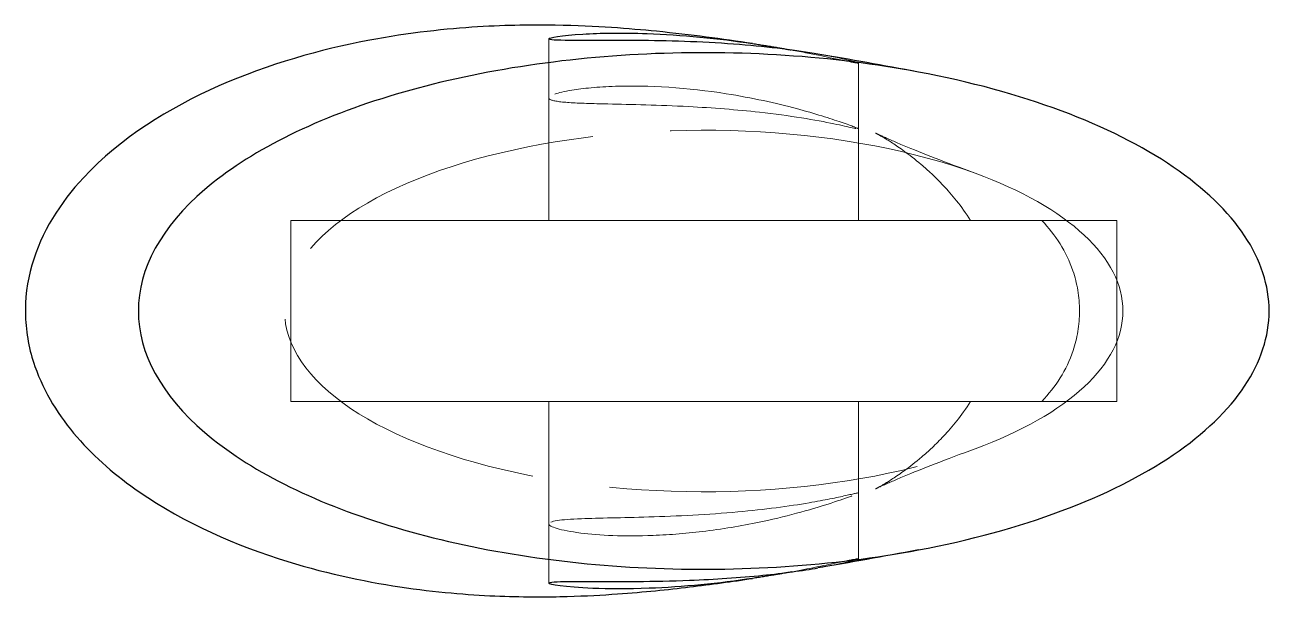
# Model space of a CAD drawing. Header units: millimetres. Extents: x -26.3 to 21.9, y -11.1 to 11.1.
import ezdxf

# ---------------------------------------------------------------- set-up
doc = ezdxf.new("R2010")
doc.units = ezdxf.units.MM
doc.linetypes.add('ACAD_ISO02W100', pattern=[15, 12, -3])
doc.layers.add('HIDDEN', color=7, linetype='ACAD_ISO02W100', lineweight=13)
doc.layers.add('VISIBLE', color=7, linetype='Continuous', lineweight=25)

msp = doc.modelspace()

# ---------------------------------------------------------------- linework, layer by layer
at = {"layer": 'HIDDEN'}
for p, q in [((-6, 10.537), (-6, 3.5)), ((6, 9.597), (6, 3.5)), ((-6, 8.248), (-6, 3.5)), ((6, 7.047), (6, 3.5)), ((-16, 3.5), (-16, -3.5)), ((-16, 3.5), (-16, -3.5)), ((16, 3.5), (16, -3.5)), ((-6, -3.5), (-6, -8.248)), ((-6, -3.5), (-6, -10.537)), ((6, -3.5), (6, -7.047)), ((6, -3.5), (6, -9.597))]:
    msp.add_line(p, q, dxfattribs=at)
for points, knots in [([(3.385, 10.106), (3.828, 10.023), (4.223, 9.946), (4.573, 9.873), (5.478, 9.684), (6.005, 9.571), (6, 9.597)], [0, 0, 0, 0, 0.277974, 0.277974, 0.277974, 1, 1, 1, 1]), ([(6, 7.047), (6.001, 7.062), (5.762, 7.156), (5.326, 7.307), (4.906, 7.452), (4.31, 7.643), (3.593, 7.835), (2.805, 8.046), (1.867, 8.255), (0.871, 8.411), (-0.593, 8.646), (-2.179, 8.744), (-3.421, 8.699), (-4.098, 8.677), (-4.675, 8.619), (-5.104, 8.549), (-5.688, 8.453), (-6.001, 8.337), (-6, 8.248)], [0, 0, 0, 0, 0.329843, 0.329843, 0.329843, 0.648654, 0.648654, 0.648654, 1, 1, 1, 1.517256, 1.517256, 1.517256, 1.798835, 1.798835, 1.798835, 2.179765, 2.179765, 2.179765, 2.179765]), ([(-6, 8.248), (-6, 8.226), (-5.982, 8.206), (-5.946, 8.187), (-5.841, 8.134), (-5.596, 8.095), (-5.21, 8.069), (-4.828, 8.043), (-4.315, 8.029), (-3.709, 8.015), (-2.816, 7.995), (-1.719, 7.973), (-0.589, 7.914), (0.342, 7.866), (1.291, 7.792), (2.157, 7.696), (3.338, 7.566), (4.358, 7.39), (5.041, 7.247), (5.66, 7.119), (6.002, 7.027), (6, 7.047)], [0, 0, 0, 0, 0.0427, 0.0427, 0.0427, 0.164831, 0.164831, 0.164831, 0.286961, 0.286961, 0.286961, 0.466974, 0.466974, 0.466974, 0.615482, 0.615482, 0.615482, 0.817651, 0.817651, 0.817651, 1, 1, 1, 1]), ([(10.516, 5.333), (8.173, 6.195), (5.249, 6.758), (2.197, 6.936), (-0.854, 7.117), (-4.021, 6.913), (-6.815, 6.354), (-9.612, 5.798), (-12.025, 4.89), (-13.68, 3.771), (-15.343, 2.653), (-16.242, 1.328), (-16.237, 0), (-16.242, -1.328), (-15.343, -2.653), (-13.68, -3.771), (-12.025, -4.89), (-9.612, -5.798), (-6.815, -6.354), (-4.021, -6.913), (-0.854, -7.117), (2.197, -6.936), (5.249, -6.758), (8.173, -6.195), (10.516, -5.333)], [0, 0, 0, 0, 0.125, 0.125, 0.125, 0.25, 0.25, 0.25, 0.375, 0.375, 0.375, 0.5, 0.5, 0.5, 0.625, 0.625, 0.625, 0.75, 0.75, 0.75, 0.875, 0.875, 0.875, 1, 1, 1, 1]), ([(6.659, 6.887), (6.656, 6.889), (6.704, 6.863), (6.803, 6.809), (6.905, 6.752), (7.065, 6.66), (7.308, 6.502), (7.57, 6.33), (7.924, 6.092), (8.427, 5.669), (8.677, 5.456), (8.966, 5.194), (9.289, 4.851), (9.612, 4.505), (9.971, 4.08), (10.338, 3.5)], [0, 0, 0, 0, 0.25, 0.25, 0.25, 0.5, 0.5, 0.5, 0.75, 0.75, 0.75, 0.875, 0.875, 0.875, 1, 1, 1, 1]), ([(10.516, 5.333), (9.372, 5.752), (8.439, 6.119), (7.763, 6.4), (7.423, 6.542), (7.156, 6.657), (6.962, 6.745), (6.771, 6.831), (6.659, 6.887), (6.659, 6.887)], [0, 0, 0, 0, 0.5, 0.5, 0.5, 0.75, 0.75, 0.75, 1, 1, 1, 1]), ([(16.237, 0), (16.238, 1.011), (15.723, 2.021), (14.737, 2.938), (13.755, 3.856), (12.304, 4.679), (10.516, 5.333)], [0, 0, 0, 0, 0.0689352, 0.0689352, 0.0689352, 0.1378704, 0.1378704, 0.1378704, 0.1378704]), ([(10.338, 3.5), (10.337, 3.5), (10.564, 3.5), (10.996, 3.5), (11.472, 3.5), (12.209, 3.5), (13.1, 3.5)], [0, 0, 0, 0, 0.474407, 0.474407, 0.474407, 1, 1, 1, 1]), ([(16, 3.5), (14.317, 3.5), (12.993, 3.5), (12.055, 3.5), (11.116, 3.5), (10.562, 3.5), (10.394, 3.5), (10.356, 3.5), (10.338, 3.5), (10.338, 3.5)], [0, 0, 0, 0, 0.2453125, 0.2453125, 0.2453125, 0.490625, 0.490625, 0.490625, 0.5450408, 0.5450408, 0.5450408, 0.5450408]), ([(14.557, 0), (14.557, 0.543), (14.463, 1.076), (14.301, 1.551), (14.043, 2.309), (13.628, 2.943), (13.1, 3.5)], [0, 0, 0, 0, 0.3863549, 0.3863549, 0.3863549, 0.9999998, 0.9999998, 0.9999998, 0.9999998]), ([(16, 3.5), (16, 3.148), (16, 2.757), (16, 2.226), (16, 2.071), (16, 1.897), (16, 1.704), (16, 1.433), (16, 1.161), (16, 0.886), (16, 0.648), (16, 0.343), (16, 0)], [0, 0, 0, 0, 0.486647, 0.486647, 0.486647, 0.629145, 0.629145, 0.629145, 0.826214, 0.826214, 0.826214, 1, 1, 1, 1]), ([(10.516, -5.333), (12.304, -4.679), (13.755, -3.856), (14.737, -2.938), (15.723, -2.021), (16.238, -1.011), (16.237, 0)], [0, 0, 0, 0, 0.5, 0.5, 0.5, 1, 1, 1, 1]), ([(13.1, -3.5), (13.633, -2.938), (14.05, -2.299), (14.307, -1.533), (14.465, -1.063), (14.557, -0.536), (14.557, 0)], [0, 0, 0, 0, 0.618539, 0.618539, 0.618539, 1, 1, 1, 1]), ([(16, -3.5), (16, -3.148), (16, -2.757), (16, -2.226), (16, -2.071), (16, -1.897), (16, -1.704), (16, -1.433), (16, -1.161), (16, -0.886), (16, -0.648), (16, -0.343), (16, 0)], [0, 0, 0, 0, 0.486647, 0.486647, 0.486647, 0.629145, 0.629145, 0.629145, 0.826214, 0.826214, 0.826214, 1, 1, 1, 1]), ([(10.338, -3.5), (9.976, -4.073), (9.621, -4.494), (9.302, -4.838), (8.981, -5.179), (8.695, -5.44), (8.446, -5.653), (7.946, -6.076), (7.591, -6.315), (7.328, -6.489), (7.077, -6.653), (6.912, -6.748), (6.807, -6.807), (6.703, -6.865), (6.659, -6.887), (6.659, -6.887)], [0, 0, 0, 0, 0.125, 0.125, 0.125, 0.25, 0.25, 0.25, 0.5, 0.5, 0.5, 0.75, 0.75, 0.75, 1, 1, 1, 1]), ([(10.338, -3.5), (10.337, -3.5), (10.564, -3.5), (10.996, -3.5), (11.472, -3.5), (12.209, -3.5), (13.1, -3.5)], [0, 0, 0, 0, 0.474407, 0.474407, 0.474407, 1, 1, 1, 1]), ([(16, -3.5), (14.317, -3.5), (12.993, -3.5), (12.055, -3.5), (11.116, -3.5), (10.562, -3.5), (10.394, -3.5), (10.356, -3.5), (10.338, -3.5), (10.338, -3.5)], [0, 0, 0, 0, 0.2453125, 0.2453125, 0.2453125, 0.490625, 0.490625, 0.490625, 0.5450408, 0.5450408, 0.5450408, 0.5450408]), ([(6.659, -6.887), (6.659, -6.887), (6.771, -6.831), (6.962, -6.745), (7.156, -6.657), (7.423, -6.542), (7.763, -6.4), (8.439, -6.119), (9.372, -5.752), (10.516, -5.333)], [0, 0, 0, 0, 0.25, 0.25, 0.25, 0.5, 0.5, 0.5, 1, 1, 1, 1]), ([(6, -7.047), (6.001, -7.033), (5.826, -7.076), (5.495, -7.149), (5.166, -7.223), (4.681, -7.325), (4.083, -7.427), (3.315, -7.559), (2.353, -7.687), (1.32, -7.78), (0.184, -7.883), (-1.034, -7.943), (-2.13, -7.976), (-3.155, -8.007), (-4.069, -8.017), (-4.74, -8.044), (-5.554, -8.075), (-6.004, -8.139), (-6, -8.248)], [0, 0, 0, 0, 0.0871239, 0.0871239, 0.0871239, 0.1742478, 0.1742478, 0.1742478, 0.2864544, 0.2864544, 0.2864544, 0.4099203, 0.4099203, 0.4099203, 0.5252663, 0.5252663, 0.5252663, 0.6645706, 0.6645706, 0.6645706, 0.6645706]), ([(-6, -8.248), (-6.002, -8.352), (-5.564, -8.496), (-4.767, -8.598), (-4.061, -8.688), (-3.07, -8.737), (-1.961, -8.692), (-1.3, -8.667), (-0.602, -8.609), (0.087, -8.522), (0.845, -8.427), (1.591, -8.298), (2.276, -8.151), (3.351, -7.922), (4.281, -7.651), (4.942, -7.436), (5.615, -7.215), (6.003, -7.064), (6, -7.047)], [0, 0, 0, 0, 0.206123, 0.206123, 0.206123, 0.389818, 0.389818, 0.389818, 0.499431, 0.499431, 0.499431, 0.619949, 0.619949, 0.619949, 0.808695, 0.808695, 0.808695, 1, 1, 1, 1]), ([(6, -9.597), (6.002, -9.578), (5.68, -9.641), (5.096, -9.764), (4.655, -9.856), (4.068, -9.98), (3.385, -10.106)], [0, 0, 0, 0, 0.233392, 0.233392, 0.233392, 0.410334, 0.410334, 0.410334, 0.410334])]:
    msp.add_open_spline(points, degree=3, knots=knots, dxfattribs=at)
for points, degree in [([(6, 9.597), (6.005, 9.618), (5.425, 9.78), (4.425, 9.949)], 3), ([(16, 3.5), (15.599, 3.5), (14.416, 3.5), (12.509, 3.5), (9.976, 3.5), (6.942, 3.5), (3.56, 3.5), (0, 3.5), (-3.56, 3.5), (-6.942, 3.5), (-9.976, 3.5), (-12.509, 3.5), (-14.416, 3.5), (-15.599, 3.5), (-16, 3.5)], 1), ([(-16, 3.5), (-15.739, 3.5), (-14.966, 3.5), (-13.706, 3.5), (-11.998, 3.5), (-9.901, 3.5), (-7.48, 3.5), (-4.816, 3.5), (-1.995, 3.5), (0.89, 3.5), (3.747, 3.5), (6.482, 3.5), (9.006, 3.5), (11.236, 3.5), (13.1, 3.5)], 1), ([(6, 3.5), (5.85, 3.5), (5.406, 3.5), (4.691, 3.5), (3.741, 3.5), (2.603, 3.5), (1.335, 3.5), (0, 3.5), (-1.335, 3.5), (-2.603, 3.5), (-3.741, 3.5), (-4.691, 3.5), (-5.406, 3.5), (-5.85, 3.5), (-6, 3.5)], 1), ([(-6, 3.5), (-5.85, 3.5), (-5.406, 3.5), (-4.691, 3.5), (-3.741, 3.5), (-2.603, 3.5), (-1.335, 3.5), (0, 3.5), (1.335, 3.5), (2.603, 3.5), (3.741, 3.5), (4.691, 3.5), (5.406, 3.5), (5.85, 3.5), (6, 3.5)], 1), ([(6, 3.5), (5.85, 3.5), (5.406, 3.5), (4.691, 3.5), (3.741, 3.5), (2.603, 3.5), (1.335, 3.5), (0, 3.5), (-1.335, 3.5), (-2.603, 3.5), (-3.741, 3.5), (-4.691, 3.5), (-5.406, 3.5), (-5.85, 3.5), (-6, 3.5)], 1), ([(-6, 3.5), (-5.85, 3.5), (-5.406, 3.5), (-4.691, 3.5), (-3.741, 3.5), (-2.603, 3.5), (-1.335, 3.5), (0, 3.5), (1.335, 3.5), (2.603, 3.5), (3.741, 3.5), (4.691, 3.5), (5.406, 3.5), (5.85, 3.5), (6, 3.5)], 1), ([(16, -3.5), (15.599, -3.5), (14.416, -3.5), (12.509, -3.5), (9.976, -3.5), (6.942, -3.5), (3.56, -3.5), (0, -3.5), (-3.56, -3.5), (-6.942, -3.5), (-9.976, -3.5), (-12.509, -3.5), (-14.416, -3.5), (-15.599, -3.5), (-16, -3.5)], 1), ([(-16, -3.5), (-15.739, -3.5), (-14.966, -3.5), (-13.706, -3.5), (-11.998, -3.5), (-9.901, -3.5), (-7.48, -3.5), (-4.816, -3.5), (-1.995, -3.5), (0.89, -3.5), (3.747, -3.5), (6.482, -3.5), (9.006, -3.5), (11.236, -3.5), (13.1, -3.5)], 1), ([(6, -3.5), (5.85, -3.5), (5.406, -3.5), (4.691, -3.5), (3.741, -3.5), (2.603, -3.5), (1.335, -3.5), (0, -3.5), (-1.335, -3.5), (-2.603, -3.5), (-3.741, -3.5), (-4.691, -3.5), (-5.406, -3.5), (-5.85, -3.5), (-6, -3.5)], 1), ([(-6, -3.5), (-5.85, -3.5), (-5.406, -3.5), (-4.691, -3.5), (-3.741, -3.5), (-2.603, -3.5), (-1.335, -3.5), (0, -3.5), (1.335, -3.5), (2.603, -3.5), (3.741, -3.5), (4.691, -3.5), (5.406, -3.5), (5.85, -3.5), (6, -3.5)], 1), ([(6, -3.5), (5.85, -3.5), (5.406, -3.5), (4.691, -3.5), (3.741, -3.5), (2.603, -3.5), (1.335, -3.5), (0, -3.5), (-1.335, -3.5), (-2.603, -3.5), (-3.741, -3.5), (-4.691, -3.5), (-5.406, -3.5), (-5.85, -3.5), (-6, -3.5)], 1), ([(-6, -3.5), (-5.85, -3.5), (-5.406, -3.5), (-4.691, -3.5), (-3.741, -3.5), (-2.603, -3.5), (-1.335, -3.5), (0, -3.5), (1.335, -3.5), (2.603, -3.5), (3.741, -3.5), (4.691, -3.5), (5.406, -3.5), (5.85, -3.5), (6, -3.5)], 1), ([(4.425, -9.949), (5.424, -9.78), (6.005, -9.618), (6, -9.597)], 3)]:
    msp.add_open_spline(points, degree=degree, dxfattribs=at)
at = {"layer": 'VISIBLE'}
for points, knots in [([(1.895, 10.355), (0.701, 10.533), (-0.473, 10.692), (-1.831, 10.828), (-2.375, 10.882), (-2.939, 10.931), (-3.575, 10.973), (-4.212, 11.015), (-4.916, 11.05), (-5.755, 11.064), (-6.594, 11.077), (-7.571, 11.071), (-8.763, 10.998), (-9.952, 10.923), (-11.368, 10.783), (-13.006, 10.471), (-14.832, 10.126), (-16.847, 9.565), (-18.784, 8.711), (-20.719, 7.856), (-22.576, 6.708), (-24.029, 5.157), (-24.925, 4.196), (-25.663, 3.047), (-26.027, 1.771), (-26.21, 1.135), (-26.297, 0.47), (-26.275, -0.195), (-26.256, -0.859), (-26.126, -1.524), (-25.909, -2.144), (-25.55, -3.167), (-24.976, -4.075), (-24.278, -4.88), (-23.578, -5.686), (-22.755, -6.39), (-21.87, -7.003), (-20.095, -8.229), (-18.098, -9.09), (-16.117, -9.702), (-14.498, -10.203), (-12.902, -10.521), (-11.512, -10.719), (-10.116, -10.918), (-8.913, -11.002), (-7.895, -11.041), (-6.874, -11.079), (-6.03, -11.073), (-5.294, -11.054), (-4.558, -11.034), (-3.926, -10.997), (-3.344, -10.957), (-2.288, -10.882), (-1.398, -10.789), (-0.551, -10.687), (0.294, -10.585), (1.095, -10.475), (1.895, -10.355)], [0, 0, 0, 0, 0.142857, 0.142857, 0.142857, 0.178571, 0.178571, 0.178571, 0.214286, 0.214286, 0.214286, 0.25, 0.25, 0.25, 0.285714, 0.285714, 0.285714, 0.357143, 0.357143, 0.357143, 0.428571, 0.428571, 0.428571, 0.5, 0.5, 0.5, 0.535714, 0.535714, 0.535714, 0.571429, 0.571429, 0.571429, 0.607143, 0.607143, 0.607143, 0.642857, 0.642857, 0.642857, 0.714286, 0.714286, 0.714286, 0.75, 0.75, 0.75, 0.785714, 0.785714, 0.785714, 0.821429, 0.821429, 0.821429, 0.857143, 0.857143, 0.857143, 0.928571, 0.928571, 0.928571, 1, 1, 1, 1]), ([(-6, 10.537), (-6.003, 10.586), (-5.529, 10.67), (-4.677, 10.722), (-4.027, 10.761), (-3.159, 10.777), (-2.189, 10.742), (-0.884, 10.698), (0.592, 10.553), (1.895, 10.355)], [0, 0, 0, 0, 0.356949, 0.356949, 0.356949, 0.630908, 0.630908, 0.630908, 1, 1, 1, 1]), ([(4.425, 9.949), (3.624, 10.086), (2.555, 10.223), (1.39, 10.314), (0.153, 10.413), (-1.185, 10.46), (-2.361, 10.472), (-3.538, 10.486), (-4.544, 10.47), (-5.185, 10.474), (-5.717, 10.478), (-6.001, 10.497), (-6, 10.537)], [0, 0, 0, 0, 0.249972, 0.249972, 0.249972, 0.515473, 0.515473, 0.515473, 0.78097, 0.78097, 0.78097, 1, 1, 1, 1]), ([(8.315, 9.251), (5.006, 9.873), (1.36, 10.115), (-2.2, 9.949), (-5.761, 9.787), (-9.227, 9.217), (-12.197, 8.306), (-15.171, 7.397), (-17.642, 6.149), (-19.323, 4.707), (-21.011, 3.266), (-21.904, 1.634), (-21.901, 0), (-21.904, -1.634), (-21.011, -3.266), (-19.323, -4.707), (-17.642, -6.149), (-15.171, -7.397), (-12.197, -8.306), (-9.227, -9.217), (-5.761, -9.787), (-2.2, -9.949), (1.36, -10.115), (5.006, -9.873), (8.315, -9.251)], [0, 0, 0, 0, 0.125, 0.125, 0.125, 0.25, 0.25, 0.25, 0.375, 0.375, 0.375, 0.5, 0.5, 0.5, 0.625, 0.625, 0.625, 0.75, 0.75, 0.75, 0.875, 0.875, 0.875, 1, 1, 1, 1]), ([(21.901, 0), (21.901, 0.984), (21.581, 1.969), (20.953, 2.911), (20.325, 3.853), (19.391, 4.752), (18.19, 5.569), (15.794, 7.207), (12.309, 8.507), (8.315, 9.251)], [0, 0, 0, 0, 0.0470047, 0.0470047, 0.0470047, 0.0940093, 0.0940093, 0.0940093, 0.1880187, 0.1880187, 0.1880187, 0.1880187]), ([(8.315, -9.251), (12.309, -8.507), (15.794, -7.207), (18.19, -5.569), (19.391, -4.752), (20.325, -3.853), (20.953, -2.911), (21.581, -1.969), (21.901, -0.984), (21.901, 0)], [0, 0, 0, 0, 0.5, 0.5, 0.5, 0.75, 0.75, 0.75, 1, 1, 1, 1]), ([(-6, -10.537), (-6, -10.517), (-5.931, -10.502), (-5.794, -10.492), (-5.528, -10.472), (-5.001, -10.472), (-4.281, -10.475), (-3.297, -10.48), (-1.946, -10.484), (-0.545, -10.427), (0.418, -10.389), (1.399, -10.323), (2.286, -10.233), (3.1, -10.151), (3.834, -10.05), (4.425, -9.949)], [0, 0, 0, 0, 0.109342, 0.109342, 0.109342, 0.322534, 0.322534, 0.322534, 0.614757, 0.614757, 0.614757, 0.815759, 0.815759, 0.815759, 1, 1, 1, 1]), ([(1.895, -10.355), (0.616, -10.549), (-0.828, -10.693), (-2.115, -10.739), (-2.934, -10.77), (-3.684, -10.766), (-4.295, -10.741), (-5.381, -10.695), (-6.006, -10.592), (-6, -10.537)], [0, 0, 0, 0, 0.36212, 0.36212, 0.36212, 0.59238, 0.59238, 0.59238, 1, 1, 1, 1])]:
    msp.add_open_spline(points, degree=3, knots=knots, dxfattribs=at)
for points, degree in [([(1.895, 10.355), (2.693, 10.235), (3.385, 10.106)], 2), ([(8.315, 9.251), (6.948, 9.507), (5.662, 9.74), (4.425, 9.949)], 3), ([(8.315, -9.251), (6.948, -9.507), (5.662, -9.74), (4.425, -9.949)], 3), ([(3.385, -10.106), (2.693, -10.235), (1.895, -10.355)], 2)]:
    msp.add_open_spline(points, degree=degree, dxfattribs=at)

doc.saveas('drawing.dxf')
